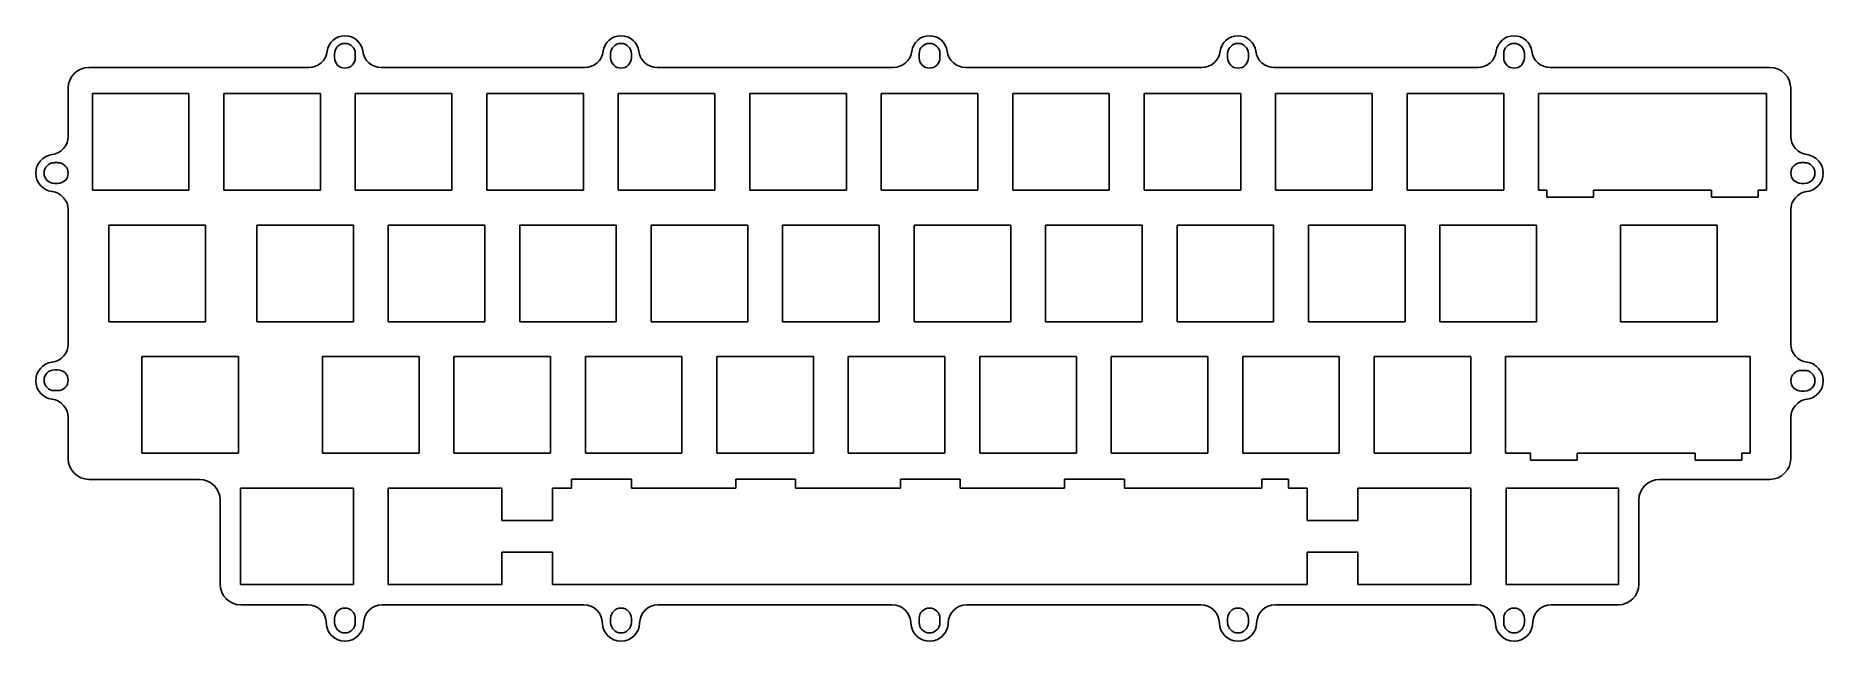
# Model space of a CAD drawing. Header units: millimetres. Extents: x -6 to 253, y -101 to -13.
import ezdxf

# ---------------------------------------------------------------- set-up
doc = ezdxf.new("R2010")
doc.units = ezdxf.units.MM

msp = doc.modelspace()

# ---------------------------------------------------------------- linework, layer by layer
at = {"color": 7, "linetype": 'Continuous', "lineweight": 25}
for p, q in [((2.02, -17.77), (33.88, -17.77)), ((37.62, -15.78), (37.62, -16.38)), ((40.62, -15.78), (40.62, -16.38)), ((44.37, -17.77), (73.88, -17.77)), ((77.62, -15.78), (77.62, -16.38)), ((80.62, -15.78), (80.62, -16.38)), ((84.37, -17.77), (118.58, -17.77)), ((122.33, -15.78), (122.33, -16.38)), ((125.33, -15.78), (125.33, -16.38)), ((129.07, -17.77), (163.28, -17.77)), ((167.03, -15.78), (167.03, -16.38)), ((170.03, -15.78), (170.03, -16.38)), ((173.77, -17.77), (203.28, -17.77)), ((207.03, -15.78), (207.03, -16.38)), ((210.03, -15.78), (210.03, -16.38)), ((213.77, -17.77), (245.62, -17.77)), ((-0.97, -20.77), (-0.97, -27.72)), ((2.52, -21.57), (2.52, -35.58)), ((2.52, -21.57), (16.52, -21.57)), ((16.52, -21.57), (16.52, -35.58)), ((21.57, -21.57), (21.57, -35.58)), ((21.57, -21.57), (35.58, -21.57)), ((35.58, -21.57), (35.58, -35.58)), ((40.62, -21.57), (40.62, -35.58)), ((40.62, -21.57), (54.62, -21.57)), ((54.62, -21.57), (54.62, -35.58)), ((59.67, -21.57), (59.67, -35.58)), ((59.67, -21.57), (73.67, -21.57)), ((73.67, -21.57), (73.67, -35.58)), ((78.72, -21.57), (78.72, -35.58)), ((78.72, -21.57), (92.72, -21.57)), ((92.72, -21.57), (92.72, -35.58)), ((97.78, -21.57), (97.78, -35.58)), ((97.78, -21.57), (111.78, -21.57)), ((111.78, -21.57), (111.78, -35.58)), ((116.83, -21.57), (116.83, -35.58)), ((116.83, -21.57), (130.82, -21.57)), ((130.82, -21.57), (130.82, -35.58)), ((135.88, -21.57), (135.88, -35.58)), ((135.88, -21.57), (149.88, -21.57)), ((149.88, -21.57), (149.88, -35.58)), ((154.93, -21.57), (154.93, -35.58)), ((154.93, -21.57), (168.93, -21.57)), ((168.93, -21.57), (168.93, -35.58)), ((173.97, -21.57), (173.97, -35.58)), ((173.97, -21.57), (187.97, -21.57)), ((187.97, -21.57), (187.97, -35.58)), ((193.03, -21.57), (193.03, -35.58)), ((193.03, -21.57), (207.03, -21.57)), ((207.03, -21.57), (207.03, -35.58)), ((212.07, -21.57), (212.07, -35.58)), ((212.07, -21.57), (245.12, -21.57)), ((245.12, -21.57), (245.12, -35.58)), ((248.62, -20.77), (248.62, -27.72)), ((-2.99, -31.57), (-2.49, -31.57)), ((250.64, -31.57), (250.14, -31.57)), ((-2.99, -34.58), (-2.49, -34.58)), ((2.52, -35.58), (16.52, -35.58)), ((21.57, -35.58), (35.58, -35.58)), ((40.62, -35.58), (54.62, -35.58)), ((59.67, -35.58), (73.67, -35.58)), ((78.72, -35.58), (92.72, -35.58)), ((97.78, -35.58), (111.78, -35.58)), ((116.83, -35.58), (130.82, -35.58)), ((135.88, -35.58), (149.88, -35.58)), ((154.93, -35.58), (168.93, -35.58)), ((173.97, -35.58), (187.97, -35.58)), ((193.03, -35.58), (207.03, -35.58)), ((212.07, -35.58), (213.29, -35.58)), ((213.29, -35.58), (213.29, -36.58)), ((220.04, -36.58), (220.04, -35.58)), ((220.04, -35.58), (237.16, -35.58)), ((237.16, -35.58), (237.16, -36.58)), ((243.91, -35.58), (243.91, -36.58)), ((245.12, -35.58), (243.91, -35.58)), ((250.64, -34.58), (250.14, -34.58)), ((-0.97, -38.43), (-0.97, -57.82)), ((213.29, -36.58), (220.04, -36.58)), ((237.16, -36.58), (243.91, -36.58)), ((248.62, -38.43), (248.62, -57.82)), ((4.91, -40.62), (4.91, -54.62)), ((4.91, -40.62), (18.91, -40.62)), ((18.91, -40.62), (18.91, -54.62)), ((26.34, -40.62), (26.34, -54.62)), ((26.34, -40.62), (40.34, -40.62)), ((40.34, -40.62), (40.34, -54.62)), ((45.39, -40.62), (45.39, -54.62)), ((45.39, -40.62), (59.39, -40.62)), ((59.39, -40.62), (59.39, -54.62)), ((64.44, -40.62), (64.44, -54.62)), ((64.44, -40.62), (78.44, -40.62)), ((78.44, -40.62), (78.44, -54.62)), ((83.49, -40.62), (83.49, -54.62)), ((83.49, -40.62), (97.49, -40.62)), ((97.49, -40.62), (97.49, -54.62)), ((102.54, -40.62), (102.54, -54.62)), ((102.54, -40.62), (116.54, -40.62)), ((116.54, -40.62), (116.54, -54.62)), ((121.59, -40.62), (121.59, -54.62)), ((121.59, -40.62), (135.59, -40.62)), ((135.59, -40.62), (135.59, -54.62)), ((140.64, -40.62), (140.64, -54.62)), ((140.64, -40.62), (154.64, -40.62)), ((154.64, -40.62), (154.64, -54.62)), ((159.69, -40.62), (159.69, -54.62)), ((159.69, -40.62), (173.69, -40.62)), ((173.69, -40.62), (173.69, -54.62)), ((178.74, -40.62), (178.74, -54.62)), ((178.74, -40.62), (192.74, -40.62)), ((192.74, -40.62), (192.74, -54.62)), ((197.79, -40.62), (197.79, -54.62)), ((197.79, -40.62), (211.79, -40.62)), ((211.79, -40.62), (211.79, -54.62)), ((223.98, -40.62), (223.98, -54.62)), ((223.98, -40.62), (237.98, -40.62)), ((237.98, -40.62), (237.98, -54.62)), ((4.91, -54.62), (18.91, -54.62)), ((26.34, -54.62), (40.34, -54.62)), ((45.39, -54.62), (59.39, -54.62)), ((64.44, -54.62), (78.44, -54.62)), ((83.49, -54.62), (97.49, -54.62)), ((102.54, -54.62), (116.54, -54.62)), ((121.59, -54.62), (135.59, -54.62)), ((140.64, -54.62), (154.64, -54.62)), ((159.69, -54.62), (173.69, -54.62)), ((178.74, -54.62), (192.74, -54.62)), ((197.79, -54.62), (211.79, -54.62)), ((223.98, -54.62), (237.98, -54.62)), ((-2.99, -61.6), (-2.49, -61.6)), ((9.67, -59.67), (9.67, -73.67)), ((9.67, -59.67), (23.67, -59.67)), ((23.67, -59.67), (23.67, -73.67)), ((35.86, -59.67), (35.86, -73.67)), ((35.86, -59.67), (49.86, -59.67)), ((49.86, -59.67), (49.86, -73.67)), ((54.91, -59.67), (54.91, -73.67)), ((54.91, -59.67), (68.91, -59.67)), ((68.91, -59.67), (68.91, -73.67)), ((73.96, -59.67), (73.96, -73.67)), ((73.96, -59.67), (87.96, -59.67)), ((87.96, -59.67), (87.96, -73.67)), ((93.01, -59.67), (93.01, -73.67)), ((93.01, -59.67), (107.01, -59.67)), ((107.01, -59.67), (107.01, -73.67)), ((112.06, -59.67), (112.06, -73.67)), ((112.06, -59.67), (126.06, -59.67)), ((126.06, -59.67), (126.06, -73.67)), ((131.11, -59.67), (131.11, -73.67)), ((131.11, -59.67), (145.11, -59.67)), ((145.11, -59.67), (145.11, -73.67)), ((150.16, -59.67), (150.16, -73.67)), ((150.16, -59.67), (164.16, -59.67)), ((164.16, -59.67), (164.16, -73.67)), ((169.21, -59.67), (169.21, -73.67)), ((169.21, -59.67), (183.21, -59.67)), ((183.21, -59.67), (183.21, -73.67)), ((188.26, -59.67), (188.26, -73.67)), ((188.26, -59.67), (202.26, -59.67)), ((202.26, -59.67), (202.26, -73.67)), ((207.31, -59.67), (242.74, -59.67)), ((207.31, -59.67), (207.31, -73.67)), ((242.74, -59.67), (242.74, -73.67)), ((250.64, -61.67), (250.14, -61.67)), ((-2.99, -64.6), (-2.49, -64.6)), ((250.64, -64.67), (250.14, -64.67)), ((-0.97, -68.53), (-0.97, -74.47)), ((248.62, -68.53), (248.62, -74.47)), ((9.67, -73.67), (23.67, -73.67)), ((35.86, -73.67), (49.86, -73.67)), ((54.91, -73.67), (68.91, -73.67)), ((73.96, -73.67), (87.96, -73.67)), ((93.01, -73.67), (107.01, -73.67)), ((112.06, -73.67), (126.06, -73.67)), ((131.11, -73.67), (145.11, -73.67)), ((150.16, -73.67), (164.16, -73.67)), ((169.21, -73.67), (183.21, -73.67)), ((188.26, -73.67), (202.26, -73.67)), ((207.31, -73.67), (210.91, -73.67)), ((210.91, -73.67), (210.91, -74.67)), ((210.91, -74.67), (217.66, -74.67)), ((217.66, -74.67), (217.66, -73.67)), ((217.66, -73.67), (234.78, -73.67)), ((234.78, -73.67), (234.78, -74.67)), ((234.78, -74.67), (241.53, -74.67)), ((241.53, -74.67), (241.53, -73.67)), ((241.53, -73.67), (242.74, -73.67)), ((2.02, -77.47), (18.03, -77.47)), ((71.97, -77.45), (80.63, -77.45)), ((71.97, -78.72), (71.97, -77.45)), ((80.63, -77.45), (80.63, -78.72)), ((95.77, -77.45), (104.43, -77.45)), ((95.77, -78.72), (95.77, -77.45)), ((104.43, -77.45), (104.43, -78.72)), ((119.6, -77.45), (128.26, -77.45)), ((119.6, -78.72), (119.6, -77.45)), ((128.26, -77.45), (128.26, -78.72)), ((143.39, -77.45), (152.06, -77.45)), ((143.39, -78.72), (143.39, -77.45)), ((152.06, -77.45), (152.06, -78.72)), ((175.87, -77.45), (171.97, -77.45)), ((171.97, -78.72), (171.97, -77.45)), ((175.87, -77.45), (175.87, -78.72)), ((229.62, -77.47), (245.62, -77.47)), ((23.96, -78.72), (23.96, -92.72)), ((23.96, -78.72), (40.34, -78.72)), ((40.34, -78.72), (40.34, -92.72)), ((45.39, -78.72), (61.86, -78.72)), ((45.39, -78.72), (45.39, -92.72)), ((61.86, -78.72), (61.86, -83.43)), ((69.2, -78.72), (71.97, -78.72)), ((69.2, -83.43), (69.2, -78.72)), ((80.63, -78.72), (95.77, -78.72)), ((104.43, -78.72), (119.6, -78.72)), ((128.26, -78.72), (143.39, -78.72)), ((152.06, -78.72), (171.97, -78.72)), ((175.87, -78.72), (178.54, -78.72)), ((178.54, -83.43), (178.54, -78.72)), ((185.88, -78.72), (202.26, -78.72)), ((185.88, -78.72), (185.88, -83.43)), ((202.26, -78.72), (202.26, -92.72)), ((207.41, -78.72), (223.69, -78.72)), ((207.41, -78.72), (207.41, -92.72)), ((223.69, -78.72), (223.69, -92.72)), ((21.03, -80.47), (21.03, -92.65)), ((226.62, -92.65), (226.62, -80.47)), ((69.2, -83.43), (61.86, -83.43)), ((178.54, -83.43), (185.88, -83.43)), ((61.86, -88.03), (61.86, -92.72)), ((69.2, -88.03), (61.86, -88.03)), ((69.2, -92.72), (69.2, -88.03)), ((178.54, -92.72), (178.54, -88.03)), ((178.54, -88.03), (185.88, -88.03)), ((185.88, -88.03), (185.88, -92.72)), ((40.34, -92.72), (23.96, -92.72)), ((61.86, -92.72), (45.39, -92.72)), ((69.2, -92.72), (178.54, -92.72)), ((185.88, -92.72), (202.26, -92.72)), ((223.69, -92.72), (207.41, -92.72)), ((24.03, -95.65), (33.73, -95.65)), ((44.52, -95.65), (73.73, -95.65)), ((84.52, -95.65), (118.43, -95.65)), ((129.22, -95.65), (163.13, -95.65)), ((173.92, -95.65), (203.13, -95.65)), ((213.92, -95.65), (223.62, -95.65)), ((37.62, -98.22), (37.62, -97.62)), ((40.62, -98.22), (40.62, -97.62)), ((77.62, -98.22), (77.62, -97.62)), ((80.62, -98.22), (80.62, -97.62)), ((122.33, -98.22), (122.33, -97.62)), ((125.33, -98.22), (125.33, -97.62)), ((167.03, -98.22), (167.03, -97.62)), ((170.03, -98.22), (170.03, -97.62)), ((207.03, -98.22), (207.03, -97.62)), ((210.03, -98.22), (210.03, -97.62))]:
    msp.add_line(p, q, dxfattribs=at)
for centre, radius, start, end in [((33.88, -15.07), 2.7, 270, 352.375), ((39.12, -15.78), 2.6, 7.625, 172.375), ((39.12, -15.78), 1.5, 0, 180), ((44.37, -15.07), 2.7, 187.625, 270), ((73.88, -15.07), 2.7, 270, 352.4041), ((79.12, -15.78), 2.6, 7.5959, 172.4041), ((79.12, -15.78), 1.5, 0, 180), ((84.37, -15.07), 2.7, 187.5959, 270), ((118.58, -15.07), 2.7, 270, 352.4041), ((123.83, -15.78), 2.6, 7.5959, 172.4041), ((123.83, -15.78), 1.5, 0, 180), ((129.07, -15.07), 2.7, 187.5959, 270), ((163.28, -15.07), 2.7, 270, 352.4041), ((168.53, -15.78), 2.6, 7.5959, 172.4041), ((168.53, -15.78), 1.5, 0, 180), ((173.77, -15.07), 2.7, 187.5959, 270), ((203.28, -15.07), 2.7, 270, 352.4041), ((208.53, -15.78), 2.6, 7.5959, 172.4041), ((208.53, -15.78), 1.5, 0, 180), ((213.77, -15.07), 2.7, 187.5959, 270), ((2.02, -20.77), 3, 90, 180), ((39.12, -16.38), 1.5, 180, 0), ((79.12, -16.38), 1.5, 180, 0), ((123.83, -16.38), 1.5, 180, 0), ((168.53, -16.38), 1.5, 180, 0), ((208.53, -16.38), 1.5, 180, 0), ((245.62, -20.77), 3, 0, 90), ((-3.67, -27.72), 2.7, 277.3198, 0), ((251.32, -27.72), 2.7, 180, 262.6813), ((-2.99, -33.08), 2.7, 97.3198, 262.6802), ((250.64, -33.08), 2.7, 277.3187, 82.6813), ((-2.99, -33.08), 1.5, 90, 270), ((-2.49, -33.08), 1.5, 270, 90), ((250.14, -33.08), 1.5, 90, 270), ((250.64, -33.08), 1.5, 270, 90), ((-3.67, -38.43), 2.7, 0, 82.6802), ((251.32, -38.43), 2.7, 97.3187, 180), ((-3.67, -57.82), 2.7, 277.3198, 0), ((251.32, -57.82), 2.7, 180, 262.6813), ((-2.99, -63.17), 2.7, 97.3198, 262.6802), ((-2.99, -63.1), 1.5, 90, 270), ((-2.49, -63.1), 1.5, 270, 90), ((250.14, -63.17), 1.5, 90, 270), ((250.64, -63.17), 1.5, 270, 90), ((250.64, -63.17), 2.7, 277.3187, 82.6813), ((-3.67, -68.53), 2.7, 0, 82.6802), ((251.32, -68.53), 2.7, 97.3187, 180), ((2.02, -74.47), 3, 180, 270), ((245.62, -74.47), 3, 270, 0), ((18.03, -80.47), 3, 0, 90), ((229.62, -80.47), 3, 90, 180), ((24.03, -92.65), 3, 180, 270), ((223.62, -92.65), 3, 270, 0), ((33.73, -98.35), 2.7, 1.3264, 90), ((44.52, -98.35), 2.7, 90, 178.6736), ((73.73, -98.35), 2.7, 1.3264, 90), ((84.52, -98.35), 2.7, 90, 178.6736), ((118.43, -98.35), 2.7, 1.3264, 90), ((129.22, -98.35), 2.7, 90, 178.6736), ((163.13, -98.35), 2.7, 1.3264, 90), ((173.92, -98.35), 2.7, 90, 178.6736), ((203.13, -98.35), 2.7, 1.3264, 90), ((213.92, -98.35), 2.7, 90, 178.6736), ((39.12, -98.22), 2.7, 181.3264, 358.6736), ((39.12, -97.62), 1.5, 0, 180), ((39.12, -98.22), 1.5, 180, 0), ((79.12, -98.22), 2.7, 181.3264, 358.6736), ((79.12, -97.62), 1.5, 0, 180), ((79.12, -98.22), 1.5, 180, 0), ((123.83, -98.22), 2.7, 181.3264, 358.6736), ((123.83, -97.62), 1.5, 0, 180), ((123.83, -98.22), 1.5, 180, 0), ((168.53, -98.22), 2.7, 181.3264, 358.6736), ((168.53, -97.62), 1.5, 0, 180), ((168.53, -98.22), 1.5, 180, 0), ((208.53, -98.22), 2.7, 181.3264, 358.6736), ((208.53, -97.62), 1.5, 0, 180), ((208.53, -98.22), 1.5, 180, 0)]:
    msp.add_arc(centre, radius, start, end, dxfattribs=at)

doc.saveas('drawing.dxf')
